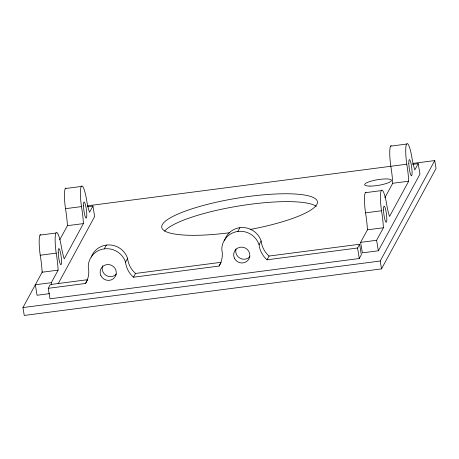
<?xml version="1.0" encoding="UTF-8"?>
<svg xmlns="http://www.w3.org/2000/svg" width="459" height="459" viewBox="0 0 459 459"><rect width="100%" height="100%" fill="white"/><g stroke="black" fill="none" stroke-linecap="round" stroke-linejoin="round"><path stroke-width="0.69" d="M412.733 163.438L434.748 160.57L436.05 168.442L381.515 268.888L24.252 315.448L22.95 307.576L42.377 271.797M59.762 239.776L67.605 225.34M48.247 288.321L50.289 284.557L87.577 279.697L85.535 283.461L48.247 288.321L49.985 298.815L359.305 258.503L361.348 254.739L359.609 244.245L269.06 256.047L267.018 259.805A23.478 22.657 28.5 0 1 259.088 244.762A19.267 18.589 28.5 0 0 237.842 231.445A19.267 18.589 28.5 0 0 221.8 249.621A23.478 22.657 28.5 0 1 219.075 266.054L133.471 277.213A23.478 22.657 28.5 0 1 125.548 262.164A19.267 18.589 28.5 0 0 104.302 248.853A19.267 18.589 28.5 0 0 88.26 267.023A23.478 22.657 28.5 0 1 85.535 283.461M51.655 284.781L51.31 282.681L58.115 270.144A23.478 3.695 82.6 0 0 56.193 253.15A19.267 3.035 82.6 0 1 55.975 233.023L39.996 235.106M65.27 188.551L81.249 186.469A19.267 3.035 82.6 0 0 81.472 206.596A23.478 3.695 82.6 0 1 83.389 223.596L64.243 258.865A23.478 3.695 82.6 0 1 60.955 244.377A19.267 3.035 82.6 0 0 55.975 233.023M87.359 206.774L92.919 206.045L89.516 212.316A23.478 3.695 82.6 0 1 86.235 197.823A19.267 3.035 82.6 0 0 81.249 186.469M58.161 283.754L94.652 216.539L92.919 206.045M104.302 248.853L106.345 245.089M125.548 262.164L127.585 258.406A19.267 18.589 28.5 0 0 109.552 244.94A19.267 18.589 28.5 0 0 91.33 257.08M133.471 277.213L135.514 273.449L221.118 262.296L219.075 266.054M237.842 231.445L239.885 227.687M259.088 244.762L261.131 240.998A19.267 18.589 28.5 0 0 242.45 227.526A19.267 18.589 28.5 0 0 224.491 240.877M359.305 258.503L357.567 248.003L359.609 244.245M412.664 164.374L418.218 163.651L419.956 174.145L378.348 250.78L362.363 252.863L360.631 242.363L367.435 229.833A23.478 3.695 82.6 0 0 365.513 212.838A19.267 3.035 82.6 0 1 365.943 192.183M384.849 197.766L392.715 183.279A23.478 3.695 82.6 0 0 390.793 166.284A19.267 3.035 82.6 0 1 391.223 145.635M378.348 250.78L376.609 240.281L383.414 227.75A23.478 3.695 82.6 0 0 381.498 210.756A19.267 3.035 82.6 0 1 381.274 190.623L365.295 192.705M390.569 146.157L406.554 144.074A19.267 3.035 82.6 0 0 406.772 164.202A23.478 3.695 82.6 0 1 408.694 181.196L389.542 216.47A23.478 3.695 82.6 0 1 386.26 201.983A19.267 3.035 82.6 0 0 381.274 190.623M418.218 163.651L414.816 169.916A23.478 3.695 82.6 0 1 411.534 155.429A19.267 3.035 82.6 0 0 406.554 144.074M381.515 268.888L380.213 261.016L434.748 160.57M83.389 223.596L67.41 225.679A23.478 3.695 82.6 0 0 65.488 208.679L81.472 206.596M87.434 205.839L406.772 164.202M392.715 183.279L408.694 181.196M58.115 270.144L42.136 272.227A23.478 3.695 82.6 0 0 40.214 255.233L56.193 253.15M365.513 212.838L381.498 210.756M367.435 229.833L383.414 227.75M51.31 282.681L35.332 284.764L37.064 295.257L49.572 293.628M360.631 242.363L376.609 240.281M267.018 259.805L357.567 248.003M22.95 307.576L380.213 261.016M249.92 256.661A8.159 7.872 28.5 0 1 235.995 248.916M65.488 208.679A19.267 3.035 82.6 0 1 65.918 188.029M269.06 256.047A23.478 22.657 28.5 0 1 261.131 240.998M116.379 274.063A8.159 7.872 28.5 0 1 102.673 265.669M135.514 273.449A23.478 22.657 28.5 0 1 127.585 258.406M164.592 231.152A78.873 16.535 -9.4 0 1 238.881 205.982A78.873 16.535 -9.4 0 1 316.36 206.343M229.764 232.707A78.873 16.535 -9.4 0 1 173.806 215.977A78.873 16.535 -9.4 0 1 305.143 195.144A78.873 16.535 -9.4 0 1 250.092 229.483M40.214 255.233A19.267 3.035 82.6 0 1 40.644 234.583M234.365 258.101A8.159 7.872 28.5 0 0 248.313 259.892A8.159 7.872 28.5 0 0 242.559 247.189A8.159 7.872 28.5 0 0 234.365 258.101M369.931 186.096A13.598 2.852 -9.4 0 0 391.378 180.783A13.598 2.852 -9.4 0 0 372.88 180.674A13.598 2.852 -9.4 0 0 369.931 186.096M408.814 163.45A8.159 1.285 82.6 0 0 411.448 175.774A8.159 1.285 82.6 0 0 411.103 163.834A8.159 1.285 82.6 0 0 408.814 163.45M383.535 210.004A8.159 1.285 82.6 0 0 386.168 222.328A8.159 1.285 82.6 0 0 385.83 210.383A8.159 1.285 82.6 0 0 383.535 210.004M100.825 275.509A8.159 7.872 28.5 0 0 114.773 277.293A8.159 7.872 28.5 0 0 109.013 264.591A8.159 7.872 28.5 0 0 100.825 275.509M58.236 252.398A8.159 1.285 82.6 0 0 60.869 264.723A8.159 1.285 82.6 0 0 60.525 252.783A8.159 1.285 82.6 0 0 58.236 252.398M83.509 205.844A8.159 1.285 82.6 0 0 86.143 218.174A8.159 1.285 82.6 0 0 85.804 206.229A8.159 1.285 82.6 0 0 83.509 205.844"/></g></svg>
